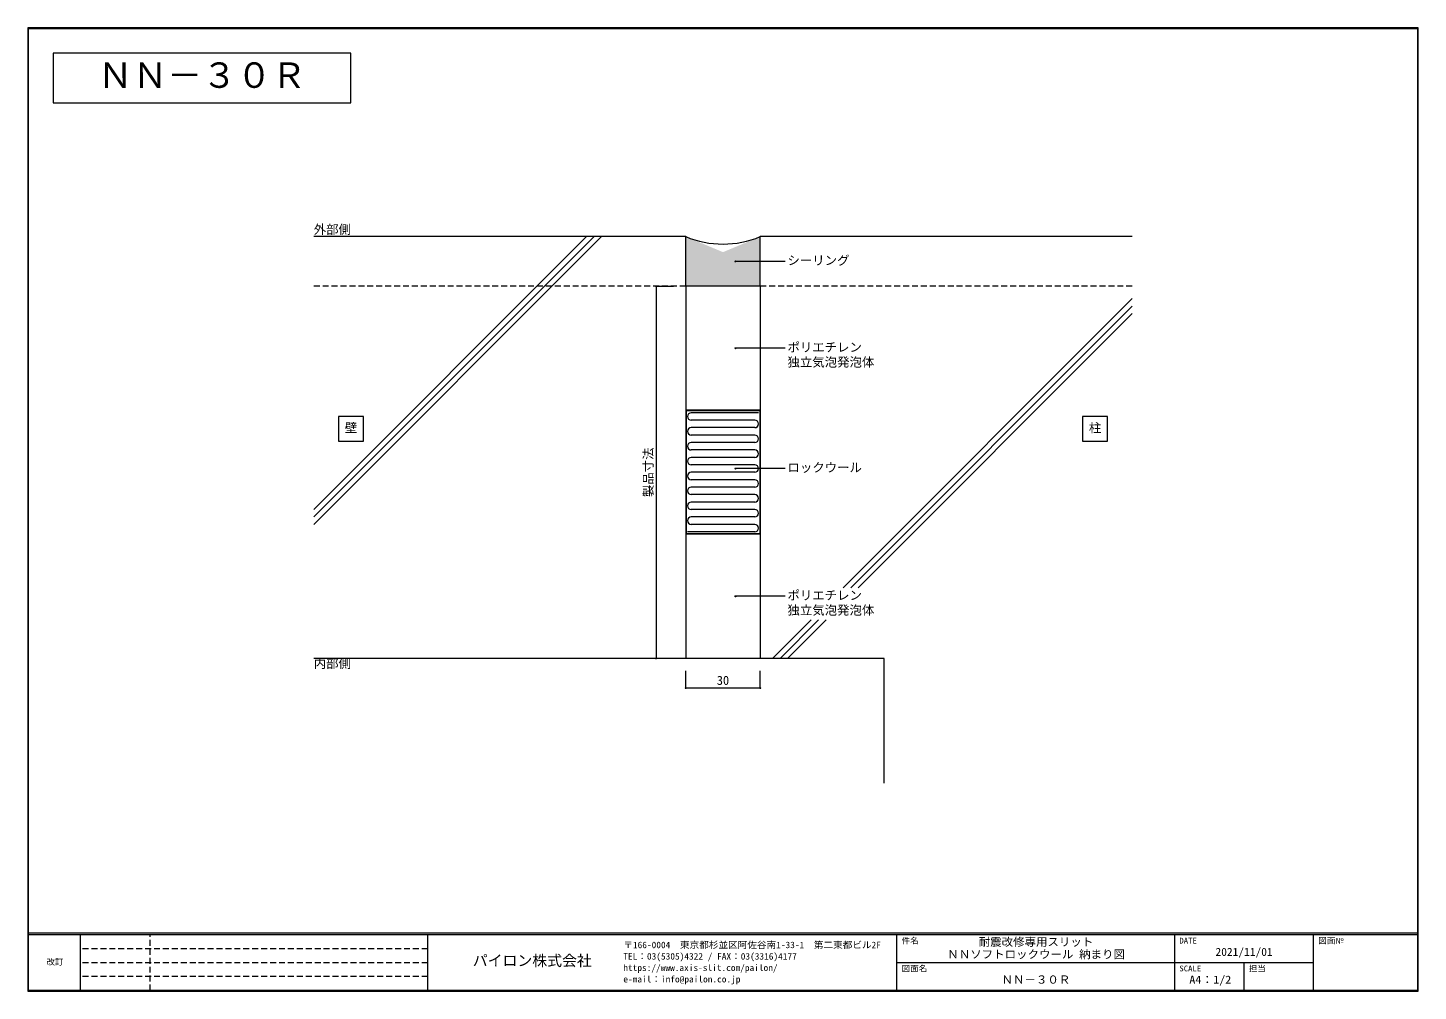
# Model space of a CAD drawing. Units: millimetres, scale not verified. Extents: x -280 to 280, y -194 to 194.
import ezdxf
from ezdxf.enums import TextEntityAlignment as Align

# ---------------------------------------------------------------- set-up
doc = ezdxf.new("R2010")
doc.units = ezdxf.units.MM
doc.header["$LTSCALE"] = 2
doc.header["$PDMODE"] = 32
doc.header["$PDSIZE"] = 0.4
doc.linetypes.add('DASHED1', pattern=[1.8, 1.2, -0.6])
doc.layers.add('0-0_', color=7, linetype='Continuous', lineweight=9)
doc.layers.add('1-0_', color=7, linetype='Continuous', lineweight=9)
doc.styles.add('ＭＳ ゴシック', font='')
doc.styles.get('ＭＳ ゴシック').set_extended_font_data('MS Gothic')

msp = doc.modelspace()

# ---------------------------------------------------------------- linework, layer by layer
at = {"layer": '0-0_'}
for p, q in [((-280, 193.9), (280, 193.9)), ((-280, -193.9), (-280, 193.9)), ((280.28, -194.18), (280.28, 194.18)), ((-270, 183.9), (-270, 163.9)), ((-150, 183.9), (-270, 183.9)), ((-150, 163.9), (-150, 183.9)), ((-270, 163.9), (-150, 163.9)), ((-15, 110), (-165, 110)), ((-15, 90), (-15, 110)), ((15, 90), (15, 110)), ((165, 110), (15, 110)), ((25, 100), (5, 100)), ((-27, 90), (-27, -60)), ((-27, 90), (-20, 90)), ((25, 65), (5, 65)), ((-155, 37.5), (-155, 27.5)), ((-145, 37.5), (-155, 37.5)), ((-145, 27.5), (-145, 37.5)), ((145, 37.5), (145, 27.5)), ((155, 37.5), (145, 37.5)), ((155, 27.5), (155, 37.5)), ((-155, 27.5), (-145, 27.5)), ((145, 27.5), (155, 27.5)), ((25, 16.5), (5, 16.5)), ((25, -35), (5, -35)), ((65, -110.271), (65, -60)), ((-15, -72), (-15, -65)), ((15, -72), (15, -65)), ((280, -170.8), (-280, -170.8)), ((280, -171.5), (-280, -171.5)), ((-259, -193.9), (-259, -171.5)), ((-119, -193.9), (-119, -171.5)), ((70, -171.5), (70, -193.9)), ((182, -171.5), (182, -193.9)), ((238, -171.5), (238, -193.9)), ((238, -182.7), (70, -182.7)), ((210, -182.7), (210, -193.9)), ((-280.28, -194.18), (280.28, -194.18))]:
    msp.add_line(p, q, dxfattribs=at)
at = {"layer": '0-0_', "color": 5}
for p, q in [((-165, 0), (-55, 110)), ((-165, -3), (-52, 110)), ((-165, -6), (-49, 110)), ((48.484, -31.516), (165, 85)), ((51.484, -31.516), (165, 82)), ((54.484, -31.516), (165, 79)), ((14.3, 39), (-12.8, 39)), ((12.8, 36), (-12.8, 36)), ((12.8, 33), (-12.8, 33)), ((12.8, 30), (-12.8, 30)), ((12.8, 27), (-12.8, 27)), ((12.8, 24), (-12.8, 24)), ((12.8, 21), (-12.8, 21)), ((12.8, 18), (-12.8, 18)), ((12.8, 15), (-12.8, 15)), ((12.8, 12), (-12.8, 12)), ((12.8, 9), (-12.8, 9)), ((12.8, 6), (-12.8, 6)), ((12.8, 3), (-12.8, 3)), ((12.8, 0), (-12.8, 0)), ((12.8, -3), (-12.8, -3)), ((12.8, -9), (-14.3, -9)), ((12.8, -6), (-12.8, -6)), ((20, -60), (35.537, -44.463)), ((23, -60), (38.537, -44.463)), ((26, -60), (41.537, -44.463))]:
    msp.add_line(p, q, dxfattribs=at)
at = {"layer": '0-0_', "linetype": 'DASHED1'}
for p, q in [((165, 90), (-165, 90)), ((-231, -193.9), (-231, -171.5)), ((-119, -177.1), (-259, -177.1)), ((-119, -182.7), (-259, -182.7)), ((-119, -188.3), (-259, -188.3))]:
    msp.add_line(p, q, dxfattribs=at)
at = {"layer": '0-0_', "color": 4}
for p, q in [((-15, 90), (-15, -60)), ((15, 90), (-15, 90)), ((15, 90), (15, -60)), ((15, -60), (-15, -60))]:
    msp.add_line(p, q, dxfattribs=at)
at = {"layer": '0-0_', "color": 3}
for p, q in [((15, 40), (-15, 40)), ((14.8, 39.8), (-14.8, 39.8)), ((-14.8, 39.8), (-14.8, -9.8)), ((14.8, 39.8), (14.8, -9.8)), ((15, -10), (-15, -10)), ((14.8, -9.8), (-14.8, -9.8))]:
    msp.add_line(p, q, dxfattribs=at)
at = {"layer": '0-0_'}
for points in [[(280.28, 194.18), (-280.28, 194.18), (-280.28, -194.18)], [(280, 193.9), (280, -193.9), (-280, -193.9)], [(65, -110), (65, -60), (-165, -60)]]:
    msp.add_lwpolyline(points, dxfattribs=at)
msp.add_arc((0, 146), 39, 247.38014, 292.61986, dxfattribs=at)
at = {"layer": '0-0_', "color": 5}
for centre, start, end in [((-12.8, 37.5), 90, 270), ((12.8, 34.5), 270, 90), ((-12.8, 31.5), 90, 270), ((12.8, 28.5), 270, 90), ((-12.8, 25.5), 90, 270), ((12.8, 22.5), 270, 90), ((-12.8, 19.5), 90, 270), ((12.8, 16.5), 270, 90), ((-12.8, 13.5), 90, 270), ((12.8, 10.5), 270, 90), ((-12.8, 7.5), 90, 270), ((12.8, 4.5), 270, 90), ((-12.8, 1.5), 90, 270), ((12.8, -1.5), 270, 90), ((-12.8, -4.5), 90, 270), ((12.8, -7.5), 270, 90)]:
    msp.add_arc(centre, 1.5, start, end, dxfattribs=at)
at = {"layer": '0-0_', "color": 2}
for p in [(5, 100), (-27, 90), (5, 65), (5, 16.5), (5, -35), (-27, -60)]:
    msp.add_point(p, dxfattribs=at)
at = {"layer": '0-0_'}
for p in [(-15, -72), (15, -72)]:
    msp.add_point(p, dxfattribs=at)
at = {"layer": '0-0_', "color": 9}
for points in [[(-15, 110), (-15, 90), (15, 90)], [(15, 90), (0, 103.75), (-15, 110)], [(15, 90), (15, 110), (0, 103.75)]]:
    msp.add_solid(points, dxfattribs=at)
at = {"layer": '1-0_'}
msp.add_line((15, -72), (-15, -72), dxfattribs=at)

# ---------------------------------------------------------------- texts
at = {"layer": '0-0_', "style": 'ＭＳ ゴシック'}
for s, height, p in [('ＮＮ－３０Ｒ', 10.26, (-252, 166.9)), ('外部側', 3.666, (-165, 110)), ('シーリング', 3.666, (26, 97.5)), ('ポリエチレン', 3.666, (26, 62.5)), ('独立気泡発泡体', 3.666, (26, 56.5)), ('壁', 3.666, (-152.5, 30)), ('柱', 3.666, (147.5, 30)), ('ロックウール', 3.666, (26, 14)), ('ポリエチレン', 3.666, (26, -37.5)), ('独立気泡発泡体', 3.666, (26, -43.5)), ('内部側', 3.666, (-165, -65)), ('30', 3.666, (-2.5, -71.8)), ('パイロン株式会社', 4.399, (-100.891, -185.348))]:
    msp.add_text(s, height=height, dxfattribs=at).set_placement(p, align=Align.BOTTOM_LEFT)
msp.add_text('製品寸法', height=3.666, rotation=90, dxfattribs=at).set_placement((-27.2, 5), align=Align.BOTTOM_LEFT)
for s, height, width, p in [('件名', 2.346, 1.05, (72, -175.7)), ('DATE', 2.346, 1.1, (184, -175.7)), ('図面№', 2.346, 1.05, (240, -175.7)), ('TEL：03(5305)4322 / FAX：03(3316)4177', 2.639, 1.05, (-40.192, -182.24)), ('〒166-0004\u3000東京都杉並区阿佐谷南1-33-1\u3000第二東都ビル2F', 2.639, 1.05, (-40.192, -177.64)), ('改訂', 2.346, 1.05, (-272.8, -184.3)), ('https://www.axis-slit.com/pailon/', 2.639, 1.05, (-40.192, -186.84)), ('図面名', 2.346, 1.05, (72, -186.9)), ('SCALE', 2.346, 1.1, (184, -186.9)), ('担当', 2.346, 1.05, (212, -186.9)), ('e-mail：info@pailon.co.jp', 2.639, 1.05, (-40.192, -191.44))]:
    msp.add_text(s, height=height, dxfattribs=dict(at, width=width)).set_placement(p, align=Align.BOTTOM_LEFT)
at = {"layer": '0-0_', "color": 2, "style": 'ＭＳ ゴシック'}
for s, width, p in [('耐震改修専用スリット', 1.05, (103.1, -176.91)), ('ＮＮソフトロックウール 納まり図', 1.05, (90.45, -181.91)), ('2021/11/01', 1.05, (198.55, -180.91)), ('ＮＮ－３０Ｒ', 1.05, (112.3, -192.11)), ('A4：1/2', 1.1, (188, -192.11))]:
    msp.add_text(s, height=3.226, dxfattribs=dict(at, width=width)).set_placement(p, align=Align.BOTTOM_LEFT)

doc.saveas('drawing.dxf')
